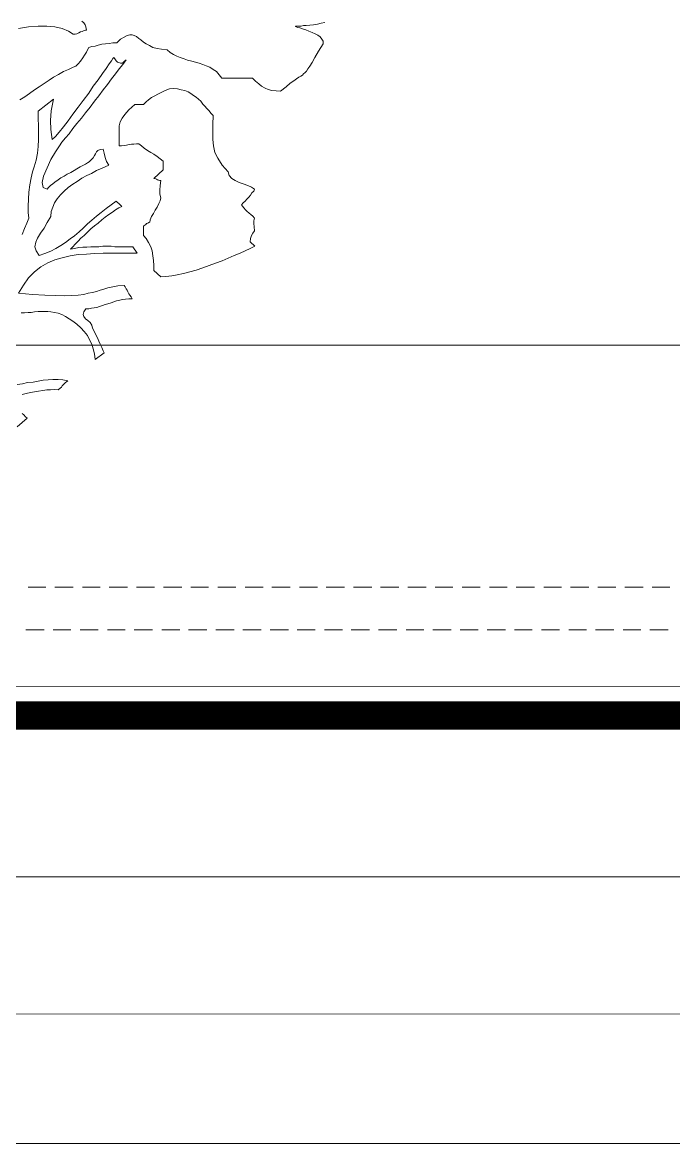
# Model space of a CAD drawing. Header units: metres. Extents: x 14 to 155, y 0 to 125.
# Drawn here: x 31.552 to 33.838, y 62.366 to 66.301 of the extents above; entities that cross this region are included whole.
import ezdxf

# ---------------------------------------------------------------- set-up
doc = ezdxf.new("R2010")
doc.units = ezdxf.units.M
doc.layers.add('PDF3_Geometry', color=9, linetype='Continuous', true_color=0x808080)
doc.layers.add('PDF_Geometry', color=7, linetype='Continuous', true_color=0xc0c0c0)

msp = doc.modelspace()

# ---------------------------------------------------------------- linework, layer by layer
at = {"layer": 'PDF3_Geometry', "color": 0, "lineweight": 0}
for points in [[(31.5478, 65.2816), (31.559, 65.2816), (31.5719, 65.2832), (31.583, 65.2832), (31.5943, 65.2848), (31.607, 65.2864), (31.6183, 65.2864), (31.6294, 65.2864), (31.6407, 65.2864), (31.6518, 65.2848), (31.6647, 65.2832), (31.6774, 65.28), (31.6903, 65.2753), (31.703, 65.2689), (31.7159, 65.2608), (31.7286, 65.2529), (31.743, 65.2416), (31.7575, 65.2289), (31.7686, 65.216), (31.7799, 65.2017), (31.7879, 65.1872), (31.7958, 65.1712), (31.8007, 65.1553), (31.8055, 65.1376), (31.8071, 65.1184), (31.8391, 65.1408), (31.8359, 65.1488), (31.8311, 65.16), (31.8247, 65.1712), (31.8198, 65.1824), (31.8151, 65.1936), (31.8087, 65.2064), (31.8039, 65.2176), (31.7974, 65.2273), (31.7958, 65.2384), (31.7895, 65.2481), (31.7815, 65.2544), (31.7734, 65.2608), (31.767, 65.2689), (31.7655, 65.2753), (31.767, 65.2848), (31.7751, 65.2961), (31.7847, 65.2961), (31.7942, 65.2977), (31.8039, 65.2993), (31.8135, 65.3009), (31.8231, 65.304), (31.8327, 65.3072), (31.8422, 65.3104), (31.8519, 65.3136), (31.863, 65.3169), (31.8727, 65.3201), (31.8823, 65.3233), (31.8935, 65.3265), (31.9031, 65.328), (31.9143, 65.3296), (31.9255, 65.3312), (31.9367, 65.3312), (31.9335, 65.3377), (31.9287, 65.3441), (31.9255, 65.3489), (31.9223, 65.3552), (31.9191, 65.3617), (31.9159, 65.3665), (31.9127, 65.3729), (31.9095, 65.3776), (31.887, 65.376), (31.8695, 65.3729), (31.8519, 65.3697), (31.8375, 65.3649), (31.8247, 65.3617), (31.8119, 65.3568), (31.7974, 65.3536), (31.7831, 65.3505), (31.767, 65.3457), (31.7478, 65.3441), (31.7254, 65.3425), (31.6982, 65.3409), (31.6679, 65.3425), (31.631, 65.3441), (31.5878, 65.3457), (31.5382, 65.3504), (31.5558, 65.3792), (31.5734, 65.4048), (31.5943, 65.4256), (31.6167, 65.4433), (31.6407, 65.4577), (31.6663, 65.4673), (31.6918, 65.4753), (31.719, 65.4817), (31.7478, 65.4865), (31.7767, 65.4881), (31.8055, 65.4897), (31.8359, 65.4913), (31.8646, 65.4913), (31.8951, 65.4913), (31.9239, 65.4913), (31.9543, 65.4913), (31.9399, 65.5137), (31.9271, 65.5137), (31.9143, 65.5137), (31.9015, 65.5137), (31.8886, 65.5137), (31.8759, 65.5137), (31.863, 65.5153), (31.8487, 65.5153), (31.8343, 65.5153), (31.8198, 65.5137), (31.8071, 65.5137), (31.7926, 65.5137), (31.7783, 65.5121), (31.7639, 65.5121), (31.7494, 65.5105), (31.7351, 65.5073), (31.7206, 65.5057), (31.7286, 65.5137), (31.7367, 65.5233), (31.7478, 65.5329), (31.7575, 65.5441), (31.7686, 65.5537), (31.7799, 65.5649), (31.7926, 65.5761), (31.8055, 65.5873), (31.8182, 65.5969), (31.8311, 65.6081), (31.8422, 65.6177), (31.8551, 65.6273), (31.8679, 65.6354), (31.8791, 65.6433), (31.8903, 65.6497), (31.9015, 65.6545), (31.8951, 65.661), (31.8903, 65.6657), (31.8854, 65.6689), (31.8807, 65.6737), (31.863, 65.661), (31.8455, 65.6481), (31.8279, 65.6337), (31.8118, 65.6209), (31.7958, 65.6065), (31.7799, 65.5937), (31.7654, 65.5793), (31.7511, 65.5665), (31.7351, 65.5521), (31.719, 65.5409), (31.703, 65.5281), (31.6871, 65.5185), (31.6694, 65.5073), (31.6518, 65.4976), (31.631, 65.4897), (31.6102, 65.4833), (31.6006, 65.4993), (31.5958, 65.5137), (31.599, 65.5297), (31.6054, 65.5441), (31.6151, 65.5617), (31.6278, 65.5793), (31.6391, 65.5985), (31.6518, 65.6193), (31.6534, 65.637), (31.6582, 65.6529), (31.6647, 65.6673), (31.6742, 65.6818), (31.6855, 65.6961), (31.6982, 65.709), (31.7127, 65.7217), (31.7286, 65.733), (31.7446, 65.7425), (31.7607, 65.7538), (31.7783, 65.7633), (31.7942, 65.7713), (31.8118, 65.781), (31.8263, 65.7873), (31.8422, 65.7937), (31.8551, 65.8002), (31.8471, 65.8129), (31.8422, 65.8274), (31.839, 65.8417), (31.8358, 65.8562), (31.8247, 65.8546), (31.8166, 65.8514), (31.8118, 65.8466), (31.8087, 65.8401), (31.8055, 65.8338), (31.8007, 65.8258), (31.7942, 65.8194), (31.7862, 65.8113), (31.7799, 65.8082), (31.7734, 65.8034), (31.7638, 65.7986), (31.7543, 65.7937), (31.743, 65.7873), (31.7335, 65.781), (31.7222, 65.7746), (31.7095, 65.7681), (31.6982, 65.7617), (31.6871, 65.7554), (31.6774, 65.7489), (31.6662, 65.7409), (31.6582, 65.7346), (31.6502, 65.7282), (31.6438, 65.7217), (31.6391, 65.7153), (31.6246, 65.7217), (31.6214, 65.7393), (31.6262, 65.7617), (31.6391, 65.7905), (31.6518, 65.8194), (31.6678, 65.8466), (31.6822, 65.8674), (31.6902, 65.8802), (31.703, 65.8962), (31.7158, 65.9105), (31.7286, 65.9282), (31.743, 65.9458), (31.7591, 65.965), (31.7734, 65.9842), (31.7894, 66.0034), (31.8055, 66.0242), (31.8198, 66.0434), (31.8358, 66.0642), (31.8503, 66.0834), (31.8646, 66.1026), (31.8791, 66.1203), (31.8919, 66.1378), (31.9046, 66.1538), (31.9159, 66.1699), (31.9094, 66.1635), (31.9031, 66.1586), (31.8967, 66.1586), (31.8903, 66.1602), (31.8854, 66.1618), (31.8806, 66.1667), (31.8759, 66.1731), (31.8727, 66.1778), (31.8695, 66.1746), (31.8646, 66.1667), (31.8566, 66.1554), (31.8455, 66.1394), (31.8326, 66.1219), (31.8182, 66.0995), (31.8007, 66.077), (31.7846, 66.053), (31.7654, 66.0274), (31.7478, 66.0034), (31.7286, 65.9794), (31.7126, 65.9553), (31.6966, 65.9346), (31.6806, 65.9154), (31.6678, 65.901), (31.6566, 65.8898), (31.6518, 65.925), (31.6502, 65.957), (31.6534, 65.9906), (31.6615, 66.0322), (31.607, 65.989), (31.607, 65.9634), (31.6086, 65.9378), (31.6086, 65.9138), (31.6086, 65.8898), (31.607, 65.8658), (31.6054, 65.8417), (31.6006, 65.8177), (31.5926, 65.7937), (31.5878, 65.7762), (31.583, 65.7554), (31.5782, 65.7314), (31.575, 65.7058), (31.5734, 65.6801), (31.5718, 65.6561), (31.5718, 65.6337), (31.575, 65.6145), (31.567, 65.5969), (31.559, 65.5777), (31.551, 65.5569)], [(31.551, 64.9952), (31.5654, 64.9984), (31.5798, 65.0016), (31.5943, 65.0048), (31.6086, 65.0064), (31.6231, 65.0096), (31.6375, 65.0111), (31.6502, 65.0111), (31.6647, 65.0127), (31.6774, 65.0112), (31.6839, 65.0176), (31.6887, 65.0208), (31.6919, 65.0256), (31.6951, 65.0288), (31.6982, 65.032), (31.703, 65.0367), (31.7063, 65.04), (31.7111, 65.0432), (31.6935, 65.0464), (31.6774, 65.048), (31.6582, 65.048), (31.6423, 65.0464), (31.6246, 65.0448), (31.607, 65.0416), (31.5894, 65.0384), (31.5703, 65.0367), (31.5526, 65.032), (31.5334, 65.0304)], [(31.5334, 64.8816), (31.5687, 64.912), (31.5622, 64.9167), (31.5574, 64.9231), (31.5511, 64.928)], [(31.6343, 64.3182), (31.5719, 64.3182)], [(31.7303, 64.3182), (31.6663, 64.3182)], [(31.8247, 64.3182), (31.7623, 64.3182)], [(31.9207, 64.3182), (31.8567, 64.3182)], [(32.0152, 64.3182), (31.9527, 64.3182)], [(32.1113, 64.3182), (32.0472, 64.3182)], [(32.2057, 64.3182), (32.1432, 64.3182)], [(32.3017, 64.3182), (32.2376, 64.3182)], [(32.3977, 64.3182), (32.3336, 64.3182)], [(32.4921, 64.3182), (32.428, 64.3182)], [(32.5881, 64.3182), (32.5241, 64.3182)], [(32.6825, 64.3183), (32.6185, 64.3183)], [(32.7786, 64.3183), (32.7146, 64.3183)], [(32.873, 64.3183), (32.809, 64.3183)], [(32.969, 64.3183), (32.905, 64.3183)], [(33.0634, 64.3183), (33.001, 64.3183)], [(33.1594, 64.3183), (33.0954, 64.3183)], [(33.2538, 64.3183), (33.1914, 64.3183)], [(33.3499, 64.3183), (33.2859, 64.3183)], [(33.4443, 64.3183), (33.3819, 64.3183)], [(33.5403, 64.3183), (33.4763, 64.3183)], [(33.6348, 64.3183), (33.5723, 64.3183)], [(33.7308, 64.3183), (33.6667, 64.3183)], [(33.8252, 64.3183), (33.7627, 64.3183)], [(31.628, 64.1693), (31.5639, 64.1693)], [(31.7224, 64.1693), (31.6599, 64.1693)], [(31.8184, 64.1693), (31.7543, 64.1693)], [(31.9128, 64.1693), (31.8503, 64.1693)], [(32.0088, 64.1693), (31.9448, 64.1693)], [(32.1048, 64.1693), (32.0408, 64.1693)], [(32.1992, 64.1694), (32.1352, 64.1694)], [(32.2953, 64.1694), (32.2313, 64.1694)], [(32.3897, 64.1694), (32.3257, 64.1694)], [(32.4857, 64.1694), (32.4217, 64.1694)], [(32.5801, 64.1694), (32.5161, 64.1694)], [(32.6761, 64.1694), (32.6121, 64.1694)], [(32.7705, 64.1694), (32.7065, 64.1694)], [(32.8666, 64.1694), (32.8026, 64.1694)], [(32.961, 64.1694), (32.8986, 64.1694)], [(33.0571, 64.1694), (32.993, 64.1694)], [(33.1515, 64.1694), (33.089, 64.1694)], [(33.2475, 64.1694), (33.1834, 64.1694)], [(33.3419, 64.1694), (33.2794, 64.1694)], [(33.4379, 64.1694), (33.3738, 64.1694)], [(33.5323, 64.1694), (33.4699, 64.1694)], [(33.6284, 64.1694), (33.5644, 64.1694)], [(33.7228, 64.1694), (33.6604, 64.1694)], [(33.8188, 64.1694), (33.7548, 64.1694)], [(30.4021, 63.3019), (34.563, 63.302)], [(30.4021, 62.8202), (43.7234, 62.8207)], [(30.3269, 62.3657), (43.7234, 62.3662)]]:
    msp.add_lwpolyline(points, dxfattribs=at)
at = {"layer": 'PDF3_Geometry', "color": 0, "lineweight": 5}
for points in [[(30.6261, 65.168), (39.0216, 65.1683)], [(29.8019, 63.9693), (37.0211, 63.9696), (37.0211, 64.1696), (41.8222, 64.1698), (45.1685, 64.1699), (45.1685, 63.9699), (48.1724, 63.97), (48.1724, 64.1701), (48.6717, 64.1701), (60.8232, 63.9705), (62.0442, 63.9705)]]:
    msp.add_lwpolyline(points, dxfattribs=at)
at = {"layer": 'PDF3_Geometry', "color": 0, "lineweight": 0, "const_width": 0.0992}
msp.add_lwpolyline([(29.8019, 63.8684), (37.122, 63.8687), (37.1219, 64.0687), (41.8222, 64.0689), (45.0685, 64.069), (45.0685, 63.869), (48.2724, 63.8691), (48.2724, 64.0691), (48.6709, 64.0692), (60.8216, 63.8696), (62.0442, 63.8696)], dxfattribs=at)
at = {"layer": 'PDF_Geometry', "color": 0, "lineweight": 0}
for points in [[(31.5382, 66.2802), (31.5734, 66.2851), (31.6071, 66.2883), (31.6374, 66.2883), (31.6662, 66.2851), (31.6918, 66.2802), (31.7142, 66.2706), (31.7303, 66.2594), (31.7366, 66.2594), (31.743, 66.261), (31.7495, 66.2643), (31.7559, 66.2675), (31.7622, 66.2691), (31.7687, 66.2722), (31.7735, 66.2738), (31.7767, 66.2738), (31.7751, 66.2851), (31.7719, 66.2931), (31.7671, 66.2994), (31.7606, 66.3058)], [(32.6136, 66.3011), (32.6009, 66.2979), (32.588, 66.2947), (32.5737, 66.2931), (32.5608, 66.2915), (32.5481, 66.2899), (32.5384, 66.2899), (32.5304, 66.2883), (32.5257, 66.2883), (32.516, 66.2883), (32.5112, 66.2883), (32.5112, 66.2867), (32.5128, 66.2851), (32.5192, 66.2834), (32.5257, 66.2818), (32.5352, 66.2786), (32.5464, 66.2755), (32.5576, 66.2707), (32.5688, 66.2659), (32.58, 66.261), (32.5896, 66.2562), (32.5977, 66.2499), (32.6025, 66.2419), (32.6072, 66.2354), (32.6072, 66.2259), (32.5912, 66.2003), (32.5785, 66.1779), (32.5688, 66.1602), (32.5608, 66.1475), (32.5545, 66.1378), (32.5497, 66.1299), (32.5448, 66.1251), (32.5384, 66.1202), (32.5352, 66.1154), (32.5289, 66.1122), (32.5224, 66.109), (32.5144, 66.1027), (32.5049, 66.0962), (32.492, 66.0882), (32.4776, 66.0754), (32.4585, 66.0594), (32.4424, 66.061), (32.428, 66.0626), (32.4152, 66.0658), (32.404, 66.0706), (32.3912, 66.077), (32.3816, 66.085), (32.3704, 66.0946), (32.3592, 66.1058), (32.252, 66.1058), (32.2423, 66.117), (32.2328, 66.1283), (32.2215, 66.1362), (32.2104, 66.1442), (32.1975, 66.1491), (32.1848, 66.1538), (32.1719, 66.1586), (32.1592, 66.1618), (32.1463, 66.165), (32.1319, 66.1682), (32.1192, 66.1731), (32.1063, 66.1778), (32.0936, 66.1826), (32.0823, 66.189), (32.0711, 66.1955), (32.0599, 66.205), (32.0407, 66.2066), (32.0247, 66.2098), (32.0103, 66.213), (31.9976, 66.2195), (31.9863, 66.2258), (31.9767, 66.2322), (31.9671, 66.2403), (31.9607, 66.2451), (31.9527, 66.2514), (31.9447, 66.2546), (31.9367, 66.2578), (31.9287, 66.2578), (31.9191, 66.2546), (31.9095, 66.2498), (31.8967, 66.2419), (31.8839, 66.229), (31.8695, 66.229), (31.8566, 66.2274), (31.8439, 66.2258), (31.831, 66.2242), (31.8183, 66.2211), (31.807, 66.2179), (31.7959, 66.2163), (31.7846, 66.213), (31.7799, 66.205), (31.7767, 66.197), (31.7703, 66.1858), (31.7638, 66.1762), (31.7559, 66.165), (31.7479, 66.1554), (31.7398, 66.1475), (31.7303, 66.1442), (31.7142, 66.1362), (31.6966, 66.1282), (31.6791, 66.1186), (31.6614, 66.109), (31.6454, 66.0978), (31.6278, 66.0866), (31.6103, 66.0754), (31.5942, 66.0642), (31.5766, 66.0513), (31.5607, 66.0402), (31.543, 66.0289)]]:
    msp.add_lwpolyline(points, dxfattribs=at)
msp.add_lwpolyline([(32.3673, 65.5153), (32.3512, 65.5073), (32.3336, 65.4993), (32.3161, 65.4913), (32.2952, 65.4833), (32.2744, 65.4737), (32.2536, 65.4641), (32.2296, 65.456), (32.2072, 65.4481), (32.1848, 65.4401), (32.1624, 65.432), (32.14, 65.4257), (32.1176, 65.4193), (32.0952, 65.4145), (32.076, 65.4112), (32.0551, 65.4096), (32.0376, 65.408), (32.0136, 65.4304), (32.0136, 65.4481), (32.012, 65.4657), (32.0103, 65.4817), (32.0071, 65.4992), (32.0024, 65.5137), (31.9944, 65.5281), (31.9863, 65.5425), (31.9768, 65.5537), (31.9768, 65.5841), (31.9768, 65.5857), (31.9784, 65.5873), (31.9815, 65.5889), (31.9847, 65.5921), (31.9879, 65.5953), (31.9928, 65.5969), (31.996, 65.5985), (31.9992, 65.6001), (32.0008, 65.6081), (32.0055, 65.6193), (32.012, 65.6305), (32.0184, 65.6418), (32.0248, 65.6529), (32.0311, 65.6658), (32.036, 65.6753), (32.0376, 65.6849), (32.0343, 65.6977), (32.0343, 65.7122), (32.036, 65.7281), (32.0376, 65.7457), (32.0343, 65.7457), (32.0311, 65.7473), (32.0295, 65.7473), (32.0264, 65.7489), (32.0232, 65.7505), (32.02, 65.7521), (32.0168, 65.7537), (32.0136, 65.7537), (32.0456, 65.7842), (32.0456, 65.8145), (32.036, 65.8225), (32.0248, 65.8306), (32.0136, 65.8385), (32.0023, 65.8449), (31.9912, 65.8514), (31.9799, 65.8594), (31.9704, 65.8673), (31.9607, 65.8754), (31.9528, 65.8754), (31.9432, 65.8738), (31.9351, 65.8738), (31.9272, 65.8722), (31.9175, 65.8705), (31.9095, 65.8689), (31.9, 65.8673), (31.8919, 65.8673), (31.8919, 65.8978), (31.8919, 65.9218), (31.8919, 65.9377), (31.8951, 65.9522), (31.9016, 65.965), (31.9111, 65.9778), (31.9256, 65.9938), (31.9464, 66.013), (31.9767, 66.013), (31.9863, 66.0226), (31.9944, 66.029), (32.0055, 66.037), (32.0168, 66.0434), (32.0279, 66.0498), (32.0408, 66.0562), (32.0535, 66.0626), (32.068, 66.0674), (32.0824, 66.069), (32.0967, 66.0674), (32.1096, 66.0642), (32.1223, 66.0626), (32.1336, 66.0578), (32.1432, 66.0514), (32.1528, 66.045), (32.1624, 66.0386), (32.1703, 66.0322), (32.1784, 66.0242), (32.1848, 66.0146), (32.1928, 66.0066), (32.1992, 65.9986), (32.2072, 65.9906), (32.2136, 65.9826), (32.2216, 65.9746), (32.22, 65.9426), (32.22, 65.9153), (32.22, 65.8897), (32.2232, 65.8673), (32.228, 65.8449), (32.2376, 65.8241), (32.2536, 65.8001), (32.2744, 65.7761), (32.2776, 65.7634), (32.2872, 65.7537), (32.2984, 65.7457), (32.3129, 65.7394), (32.3272, 65.7346), (32.3432, 65.7281), (32.356, 65.7233), (32.3672, 65.7154), (32.3641, 65.7089), (32.3577, 65.7025), (32.3528, 65.6946), (32.3464, 65.6882), (32.3401, 65.6801), (32.3336, 65.6737), (32.3272, 65.6674), (32.3208, 65.6609), (32.324, 65.6561), (32.3288, 65.6497), (32.3353, 65.6434), (32.3401, 65.6385), (32.348, 65.6321), (32.3544, 65.6273), (32.3609, 65.621), (32.3672, 65.6145), (32.3641, 65.6049), (32.3641, 65.5953), (32.3657, 65.5841), (32.3672, 65.5697), (32.3609, 65.5617), (32.356, 65.5537), (32.3528, 65.5425), (32.3512, 65.5313)], close=True, dxfattribs=at)

doc.saveas('drawing.dxf')
